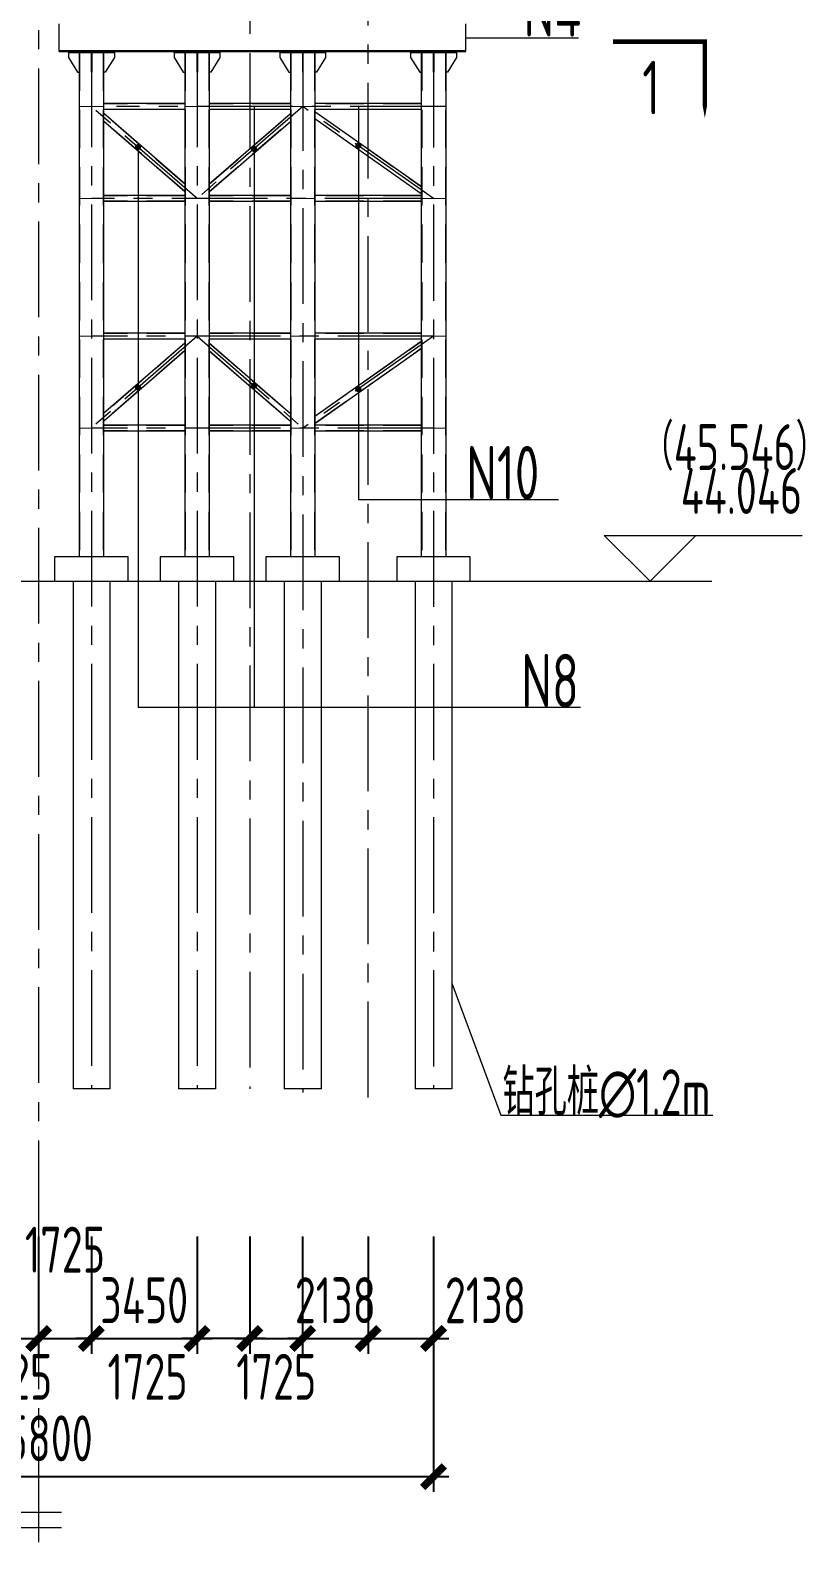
# Model space of a CAD drawing. Extents: x -2876908 to 633791, y -1383861 to 872234.
# Drawn here: x -1176051 to -1150742, y -778793 to -728903 of the extents above; entities that cross this region are included whole.
import ezdxf
from ezdxf.enums import TextEntityAlignment as Align

# ---------------------------------------------------------------- set-up
doc = ezdxf.new("R2010")
doc.units = 0
doc.header["$LTSCALE"] = 5
doc.header["$MEASUREMENT"] = 0
for name, pattern in [('CENTER', [2, 1.25, -0.25, 0.25, -0.25]), ('DASH', [0.35, 0.25, -0.1]), ('DASHED', [0.75, 0.5, -0.25])]:
    doc.linetypes.add(name, pattern=pattern)
doc.layers.get('0').update_dxf_attribs({"linetype": 'CONTINUOUS', "lineweight": 25})
doc.layers.get('DEFPOINTS').update_dxf_attribs({"color": 35, "linetype": 'CONTINUOUS', "lineweight": 13})
for name, color, linetype, lineweight in [('3中心线', 6, 'CENTER', 18), ('4虚线', 2, 'DASHED', 18), ('5标注', 3, 'CONTINUOUS', 15), ('6文本', 7, 'CONTINUOUS', 15), ('7边界线', 8, 'CONTINUOUS', 15), ('8轮廓线', 4, 'CONTINUOUS', 15), ('DIM', 3, 'CONTINUOUS', 0), ('REIND', 1, 'CONTINUOUS', 0), ('THIN', 7, 'CONTINUOUS', 0)]:
    doc.layers.add(name, color=color, linetype=linetype, lineweight=lineweight)
doc.styles.add('TSSD_Dimension', font='tssdeng.shx', dxfattribs={"width": 0.7, "bigfont": 'hztxt.shx'})
doc.styles.add('TSSD_NORM', font='tssdeng.shx', dxfattribs={"width": 0.7, "bigfont": 'hztxt.shx'})
doc.dimstyles.new('TSSD_100_100', dxfattribs={"dimtxt": 300, "dimasz": 100, "dimexe": 100, "dimexo": 250, "dimgap": 100, "dimtad": 1, "dimdec": 0, "dimzin": 0, "dimdsep": 46, "dimtxsty": 'TSSD_Dimension', "dimblk": 'ARCHTICK', "dimblk1": 'ARCHTICK', "dimblk2": 'ARCHTICK', "dimcen": 0, "dimdle": 100, "dimclrt": 7, "dimadec": 0, "dimazin": 0, "dimtfac": 1, "dimtdec": 0, "dimtix": 1, "dimtmove": 2, "dimatfit": 3, "dimfxl": 1, "dimtolj": 1, "dimtzin": 0, "dimarcsym": 0})

# ---------------------------------------------------------------- blocks, each defined once
blk = doc.blocks.new('_ArchTick')
at = {"color": 0, "linetype": 'ByBlock', "const_width": 0.5}
blk.add_lwpolyline([(-0.707, -0.707), (0.707, 0.707)], dxfattribs=at)
blk = doc.blocks.new('*D2102')
at = {"layer": 'DEFPOINTS', "color": 0, "transparency": 16777216}
for p in [(-1188689, -767034), (-1162889, -767034), (-1162889, -776122)]:
    blk.add_point(p, dxfattribs=at)
at = {"layer": 'DIM', "color": 0, "lineweight": -2, "transparency": 16777216}
for p, q in [((-1188689, -768284), (-1188689, -776622)), ((-1162889, -768284), (-1162889, -776622)), ((-1189189, -776122), (-1162389, -776122))]:
    blk.add_line(p, q, dxfattribs=at)
at = {"layer": 'DIM', "color": 0, "lineweight": -2, "transparency": 16777216, "xscale": 500, "yscale": 500, "zscale": 500, "rotation": 180}
blk.add_blockref('_ArchTick', (-1188689, -776122), dxfattribs=at)
at = {"layer": 'DIM', "color": 0, "lineweight": -2, "transparency": 16777216, "xscale": 500, "yscale": 500, "zscale": 500}
blk.add_blockref('_ArchTick', (-1162889, -776122), dxfattribs=at)
at = {"layer": 'DIM', "color": 7, "transparency": 16777216, "insert": (-1175789, -774872), "char_height": 1500, "attachment_point": 5, "style": 'TSSD_Dimension'}
blk.add_mtext('\\A1;25800', dxfattribs=at)
blk = doc.blocks.new('*D2141')
at = {"layer": 'DEFPOINTS', "color": 0, "transparency": 16777216}
for p in [(-1177514, -767034), (-1175789, -767034), (-1175789, -771612)]:
    blk.add_point(p, dxfattribs=at)
at = {"layer": 'DIM', "color": 0, "lineweight": -2, "transparency": 16777216}
for p, q in [((-1177514, -768284), (-1177514, -772112)), ((-1175789, -768284), (-1175789, -772112)), ((-1178014, -771612), (-1175289, -771612))]:
    blk.add_line(p, q, dxfattribs=at)
at = {"layer": 'DIM', "color": 0, "lineweight": -2, "transparency": 16777216, "xscale": 500, "yscale": 500, "zscale": 500, "rotation": 180}
blk.add_blockref('_ArchTick', (-1177514, -771612), dxfattribs=at)
at = {"layer": 'DIM', "color": 0, "lineweight": -2, "transparency": 16777216, "xscale": 500, "yscale": 500, "zscale": 500}
blk.add_blockref('_ArchTick', (-1175789, -771612), dxfattribs=at)
at = {"layer": 'DIM', "color": 7, "transparency": 16777216, "insert": (-1176651, -772862), "char_height": 1500, "attachment_point": 5, "style": 'TSSD_Dimension'}
blk.add_mtext('\\A1;1725', dxfattribs=at)
blk = doc.blocks.new('*D2142')
at = {"layer": 'DEFPOINTS', "color": 0, "transparency": 16777216}
for p in [(-1175789, -767034), (-1174064, -767034), (-1174064, -771612)]:
    blk.add_point(p, dxfattribs=at)
at = {"layer": 'DIM', "color": 0, "lineweight": -2, "transparency": 16777216}
for p, q in [((-1175789, -768284), (-1175789, -772112)), ((-1174064, -768284), (-1174064, -772112)), ((-1176289, -771612), (-1173564, -771612))]:
    blk.add_line(p, q, dxfattribs=at)
at = {"layer": 'DIM', "color": 0, "lineweight": -2, "transparency": 16777216, "xscale": 500, "yscale": 500, "zscale": 500, "rotation": 180}
blk.add_blockref('_ArchTick', (-1175789, -771612), dxfattribs=at)
at = {"layer": 'DIM', "color": 0, "lineweight": -2, "transparency": 16777216, "xscale": 500, "yscale": 500, "zscale": 500}
blk.add_blockref('_ArchTick', (-1174064, -771612), dxfattribs=at)
at = {"layer": 'DIM', "color": 7, "transparency": 16777216, "insert": (-1174926, -768712), "char_height": 1500, "attachment_point": 5, "style": 'TSSD_Dimension'}
blk.add_mtext('\\A1;1725', dxfattribs=at)
blk = doc.blocks.new('*D2143')
at = {"layer": 'DEFPOINTS', "color": 0, "transparency": 16777216}
for p in [(-1174064, -767034), (-1170614, -767034), (-1170614, -771612)]:
    blk.add_point(p, dxfattribs=at)
at = {"layer": 'DIM', "color": 0, "lineweight": -2, "transparency": 16777216}
for p, q in [((-1174064, -768284), (-1174064, -772112)), ((-1170614, -768284), (-1170614, -772112)), ((-1174064, -771612), (-1174564, -771612)), ((-1174064, -771612), (-1170614, -771612)), ((-1170614, -771612), (-1170114, -771612))]:
    blk.add_line(p, q, dxfattribs=at)
at = {"layer": 'DIM', "color": 0, "lineweight": -2, "transparency": 16777216, "xscale": 500, "yscale": 500, "zscale": 500}
blk.add_blockref('_ArchTick', (-1174064, -771612), dxfattribs=at)
at = {"layer": 'DIM', "color": 0, "lineweight": -2, "transparency": 16777216, "xscale": 500, "yscale": 500, "zscale": 500, "rotation": 180}
blk.add_blockref('_ArchTick', (-1170614, -771612), dxfattribs=at)
at = {"layer": 'DIM', "color": 7, "transparency": 16777216, "insert": (-1172339, -770362), "char_height": 1500, "attachment_point": 5, "style": 'TSSD_Dimension'}
blk.add_mtext('\\A1;3450', dxfattribs=at)
blk = doc.blocks.new('*D2144')
at = {"layer": 'DEFPOINTS', "color": 0, "transparency": 16777216}
for p in [(-1170614, -767034), (-1168889, -767034), (-1170614, -771612)]:
    blk.add_point(p, dxfattribs=at)
at = {"layer": 'DIM', "color": 0, "lineweight": -2, "transparency": 16777216}
for p, q in [((-1170614, -768284), (-1170614, -772112)), ((-1168889, -768284), (-1168889, -772112)), ((-1168389, -771612), (-1171114, -771612))]:
    blk.add_line(p, q, dxfattribs=at)
at = {"layer": 'DIM', "color": 0, "lineweight": -2, "transparency": 16777216, "xscale": 500, "yscale": 500, "zscale": 500, "rotation": 180}
blk.add_blockref('_ArchTick', (-1170614, -771612), dxfattribs=at)
at = {"layer": 'DIM', "color": 0, "lineweight": -2, "transparency": 16777216, "xscale": 500, "yscale": 500, "zscale": 500}
blk.add_blockref('_ArchTick', (-1168889, -771612), dxfattribs=at)
at = {"layer": 'DIM', "color": 7, "transparency": 16777216, "insert": (-1172227, -772862), "char_height": 1500, "attachment_point": 5, "style": 'TSSD_Dimension'}
blk.add_mtext('\\A1;1725', dxfattribs=at)
blk = doc.blocks.new('*D2276')
at = {"layer": 'DEFPOINTS', "color": 0, "transparency": 16777216}
for p in [(-1168889, -767034), (-1167164, -767034), (-1167164, -771612)]:
    blk.add_point(p, dxfattribs=at)
at = {"layer": 'DIM', "color": 0, "lineweight": -2, "transparency": 16777216}
for p, q in [((-1168889, -768284), (-1168889, -772112)), ((-1167164, -768284), (-1167164, -772112)), ((-1169389, -771612), (-1166664, -771612))]:
    blk.add_line(p, q, dxfattribs=at)
at = {"layer": 'DIM', "color": 0, "lineweight": -2, "transparency": 16777216, "xscale": 500, "yscale": 500, "zscale": 500, "rotation": 180}
blk.add_blockref('_ArchTick', (-1168889, -771612), dxfattribs=at)
at = {"layer": 'DIM', "color": 0, "lineweight": -2, "transparency": 16777216, "xscale": 500, "yscale": 500, "zscale": 500}
blk.add_blockref('_ArchTick', (-1167164, -771612), dxfattribs=at)
at = {"layer": 'DIM', "color": 7, "transparency": 16777216, "insert": (-1168026, -772862), "char_height": 1500, "attachment_point": 5, "style": 'TSSD_Dimension'}
blk.add_mtext('\\A1;1725', dxfattribs=at)
blk = doc.blocks.new('*D2277')
at = {"layer": 'DEFPOINTS', "color": 0, "transparency": 16777216}
for p in [(-1167164, -767034), (-1165026, -767034), (-1165026, -771612)]:
    blk.add_point(p, dxfattribs=at)
at = {"layer": 'DIM', "color": 0, "lineweight": -2, "transparency": 16777216}
for p, q in [((-1167164, -768284), (-1167164, -772112)), ((-1165026, -768284), (-1165026, -772112)), ((-1167164, -771612), (-1167664, -771612)), ((-1167164, -771612), (-1165026, -771612)), ((-1165026, -771612), (-1164526, -771612))]:
    blk.add_line(p, q, dxfattribs=at)
at = {"layer": 'DIM', "color": 0, "lineweight": -2, "transparency": 16777216, "xscale": 500, "yscale": 500, "zscale": 500}
blk.add_blockref('_ArchTick', (-1167164, -771612), dxfattribs=at)
at = {"layer": 'DIM', "color": 0, "lineweight": -2, "transparency": 16777216, "xscale": 500, "yscale": 500, "zscale": 500, "rotation": 180}
blk.add_blockref('_ArchTick', (-1165026, -771612), dxfattribs=at)
at = {"layer": 'DIM', "color": 7, "transparency": 16777216, "insert": (-1166095, -770362), "char_height": 1500, "attachment_point": 5, "style": 'TSSD_Dimension'}
blk.add_mtext('\\A1;2138', dxfattribs=at)
blk = doc.blocks.new('*D2278')
at = {"layer": 'DEFPOINTS', "color": 0, "transparency": 16777216}
for p in [(-1165026, -767034), (-1162889, -767034), (-1162889, -771612)]:
    blk.add_point(p, dxfattribs=at)
at = {"layer": 'DIM', "color": 0, "lineweight": -2, "transparency": 16777216}
for p, q in [((-1165026, -768284), (-1165026, -772112)), ((-1162889, -768284), (-1162889, -772112)), ((-1165526, -771612), (-1162389, -771612))]:
    blk.add_line(p, q, dxfattribs=at)
at = {"layer": 'DIM', "color": 0, "lineweight": -2, "transparency": 16777216, "xscale": 500, "yscale": 500, "zscale": 500, "rotation": 180}
blk.add_blockref('_ArchTick', (-1165026, -771612), dxfattribs=at)
at = {"layer": 'DIM', "color": 0, "lineweight": -2, "transparency": 16777216, "xscale": 500, "yscale": 500, "zscale": 500}
blk.add_blockref('_ArchTick', (-1162889, -771612), dxfattribs=at)
at = {"layer": 'DIM', "color": 7, "transparency": 16777216, "insert": (-1161194, -770362), "char_height": 1500, "attachment_point": 5, "style": 'TSSD_Dimension'}
blk.add_mtext('\\A1;2138', dxfattribs=at)

msp = doc.modelspace()

# ---------------------------------------------------------------- linework, layer by layer
at = {"layer": '3中心线', "ltscale": 500}
for p, q in [((-1175788.608, -705140.828), (-1175788.608, -778793.036)), ((-1165026.111, -763736.512), (-1165026.111, -720789.076)), ((-1168888.611, -724636.067), (-1168888.611, -763459.412)), ((-1174063.611, -729586.067), (-1174063.611, -763459.412)), ((-1170613.611, -729586.067), (-1170613.611, -763459.412)), ((-1167163.611, -729702.629), (-1167163.611, -763575.974)), ((-1162888.611, -729586.067), (-1162888.611, -763459.412)), ((-1162888.611, -729600.525), (-1162888.611, -763459.412)), ((-1170613.611, -734386.067), (-1174063.611, -731386.067)), ((-1162488.611, -731386.067), (-1173238.611, -731386.067)), ((-1167155.335, -731386.067), (-1170613.611, -734386.067)), ((-1162888.611, -734386.067), (-1167155.335, -731386.067)), ((-1163313.611, -734386.067), (-1174063.611, -734386.067)), ((-1162888.611, -738886.067), (-1174063.611, -738886.067)), ((-1170613.611, -738886.067), (-1174063.611, -741886.067)), ((-1170613.611, -738886.067), (-1167155.335, -741886.067)), ((-1162888.611, -738886.067), (-1167155.335, -741886.067)), ((-1162888.611, -741886.067), (-1174063.611, -741886.067))]:
    msp.add_line(p, q, dxfattribs=at)
at = {"layer": '4虚线', "ltscale": 500}
for p, q in [((-1174451.611, -729616.067), (-1174451.611, -746086.067)), ((-1173675.611, -729616.067), (-1173675.611, -746086.067)), ((-1171001.611, -729616.067), (-1171001.611, -746086.067)), ((-1170225.611, -729616.067), (-1170225.611, -746086.067)), ((-1167551.611, -729616.067), (-1167551.611, -746086.067)), ((-1166775.611, -729616.067), (-1166775.611, -746086.067)), ((-1163276.611, -729616.067), (-1163276.611, -746086.067)), ((-1162500.611, -729616.067), (-1162500.611, -746086.067)), ((-1171013.611, -731295.067), (-1173663.611, -731295.067)), ((-1167563.611, -731295.067), (-1170213.611, -731295.067)), ((-1163288.611, -731295.067), (-1166763.611, -731295.067)), ((-1171013.611, -731477.067), (-1173663.611, -731477.067)), ((-1171013.611, -733917.648), (-1173663.611, -731613.3)), ((-1171013.611, -734158.833), (-1173663.611, -731854.486)), ((-1167563.611, -731477.067), (-1170213.611, -731477.067)), ((-1170213.611, -733918.604), (-1167563.611, -731619.771)), ((-1170213.611, -734159.542), (-1167563.611, -731860.708)), ((-1163288.611, -731477.067), (-1166763.611, -731477.067)), ((-1166763.611, -731550.252), (-1163288.611, -733993.578)), ((-1171013.611, -734295.067), (-1173663.611, -734295.067)), ((-1167563.611, -734295.067), (-1170213.611, -734295.067)), ((-1163288.611, -734295.067), (-1166763.611, -734295.067)), ((-1171013.611, -734477.067), (-1173663.611, -734477.067)), ((-1167563.611, -734477.067), (-1170213.611, -734477.067)), ((-1163288.611, -734477.067), (-1166763.611, -734477.067)), ((-1171013.611, -738795.067), (-1173663.611, -738795.067)), ((-1167563.611, -738795.067), (-1170213.611, -738795.067)), ((-1163288.611, -738795.067), (-1166763.611, -738795.067)), ((-1171013.611, -738977.067), (-1173663.611, -738977.067)), ((-1171013.611, -739113.3), (-1173663.611, -741417.648)), ((-1171013.611, -739354.486), (-1173663.611, -741658.833)), ((-1167563.611, -738977.067), (-1170213.611, -738977.067)), ((-1170213.611, -739112.592), (-1167563.611, -741411.425)), ((-1170213.611, -739353.529), (-1167563.611, -741652.362)), ((-1163288.611, -738977.067), (-1166763.611, -738977.067)), ((-1166763.611, -741499.397), (-1163288.611, -739056.07)), ((-1166763.611, -741721.882), (-1163288.611, -739278.555)), ((-1171013.611, -741795.067), (-1173663.611, -741795.067)), ((-1167563.611, -741795.067), (-1170213.611, -741795.067)), ((-1163288.611, -741795.067), (-1166763.611, -741795.067)), ((-1171013.611, -741977.067), (-1173663.611, -741977.067)), ((-1167563.611, -741977.067), (-1170213.611, -741977.067)), ((-1163288.611, -741977.067), (-1166763.611, -741977.067))]:
    msp.add_line(p, q, dxfattribs=at)
at = {"layer": '5标注'}
for p, q in [((-1161838.611, -729136.067), (-1158156.816, -729136.067)), ((-1168750.641, -731386.067), (-1168750.641, -751009.563)), ((-1165343.119, -731391.182), (-1165343.119, -744218.582)), ((-1172541.284, -732709.829), (-1172541.284, -751009.563)), ((-1165343.119, -744218.582), (-1158808.941, -744218.582)), ((-1158087.251, -751009.563), (-1172541.284, -751009.563)), ((-1160692.006, -764318.612), (-1153762.459, -764318.612))]:
    msp.add_line(p, q, dxfattribs=at)
at = {"layer": '5标注', "flags": 128}
msp.add_lwpolyline([(-1157027.87, -729265.223, 150, 150, 0), (-1154027.87, -729265.223, 150, 150, 0), (-1154027.87, -730765.223, 350, 0, 0), (-1154027.87, -731765.223, 0, 0, 0)], format="xyseb", dxfattribs=at)
at = {"layer": '5标注', "linetype": 'DASH', "ltscale": 100, "const_width": 30, "flags": 128}
for points in [[(-1173663.611, -731386.067), (-1174463.611, -731386.067)], [(-1170213.611, -731386.067), (-1171013.611, -731386.067)], [(-1166763.611, -731386.067), (-1167563.611, -731386.067)], [(-1162488.611, -731386.067), (-1163288.611, -731386.067)], [(-1162488.611, -731386.067), (-1163288.611, -731386.067)], [(-1173663.611, -734386.067), (-1174463.611, -734386.067)], [(-1170213.611, -734386.067), (-1171013.611, -734386.067)], [(-1166763.611, -734386.067), (-1167563.611, -734386.067)], [(-1162488.611, -734386.067), (-1163288.611, -734386.067)], [(-1162488.611, -734386.067), (-1163288.611, -734386.067)], [(-1173663.611, -738886.067), (-1174463.611, -738886.067)], [(-1170213.611, -738886.067), (-1171013.611, -738886.067)], [(-1166763.611, -738886.067), (-1167563.611, -738886.067)], [(-1162488.611, -738886.067), (-1163288.611, -738886.067)], [(-1162488.611, -738886.067), (-1163288.611, -738886.067)], [(-1173663.611, -741886.067), (-1174463.611, -741886.067)], [(-1170213.611, -741886.067), (-1171013.611, -741886.067)], [(-1166763.611, -741886.067), (-1167563.611, -741886.067)], [(-1162488.611, -741886.067), (-1163288.611, -741886.067)], [(-1162488.611, -741886.067), (-1163288.611, -741886.067)]]:
    msp.add_lwpolyline(points, dxfattribs=at)
at = {"layer": '5标注'}
msp.add_lwpolyline([(-1162288.611, -760005.608), (-1160692.006, -764318.612)], dxfattribs=at)
at = {"layer": '7边界线'}
msp.add_line((-1190443.97, -746886.067), (-1153800.206, -746886.067), dxfattribs=at)
at = {"layer": '8轮廓线'}
for p, q in [((-1175113.611, -729586.067), (-1175113.611, -728686.067)), ((-1161838.611, -729586.067), (-1161838.611, -728686.067)), ((-1175113.611, -729556.067), (-1161838.611, -729556.067)), ((-1175113.611, -729586.067), (-1161838.611, -729586.067)), ((-1174813.611, -729616.067), (-1174813.611, -729586.067)), ((-1173313.611, -729586.067), (-1174813.611, -729586.067)), ((-1174813.611, -729616.067), (-1173313.611, -729616.067)), ((-1174813.611, -729616.067), (-1174813.611, -729786.067)), ((-1174813.611, -729786.067), (-1174513.315, -730266.067)), ((-1173663.611, -729586.067), (-1174463.611, -729586.067)), ((-1174463.611, -729616.067), (-1174463.611, -746086.067)), ((-1174073.611, -729616.067), (-1174073.611, -730266.067)), ((-1174053.611, -729616.067), (-1174053.611, -730266.067)), ((-1173663.611, -729616.067), (-1173663.611, -746086.067)), ((-1173313.611, -729786.067), (-1173613.611, -730266.067)), ((-1173313.611, -729616.067), (-1173313.611, -729586.067)), ((-1173313.611, -729616.067), (-1173313.611, -729786.067)), ((-1171363.611, -729616.067), (-1171363.611, -729586.067)), ((-1169863.611, -729586.067), (-1171363.611, -729586.067)), ((-1171363.611, -729616.067), (-1169863.611, -729616.067)), ((-1171363.611, -729616.067), (-1171363.611, -729786.067)), ((-1171363.611, -729786.067), (-1171063.315, -730266.067)), ((-1170213.611, -729586.067), (-1171013.611, -729586.067)), ((-1171013.611, -729616.067), (-1171013.611, -746086.067)), ((-1170623.611, -729616.067), (-1170623.611, -730266.067)), ((-1170603.611, -729616.067), (-1170603.611, -730266.067)), ((-1170213.611, -729616.067), (-1170213.611, -746086.067)), ((-1169863.611, -729786.067), (-1170163.611, -730266.067)), ((-1169863.611, -729616.067), (-1169863.611, -729586.067)), ((-1169863.611, -729616.067), (-1169863.611, -729786.067)), ((-1167913.611, -729616.067), (-1167913.611, -729586.067)), ((-1166413.611, -729586.067), (-1167913.611, -729586.067)), ((-1167913.611, -729616.067), (-1166413.611, -729616.067)), ((-1167913.611, -729616.067), (-1167913.611, -729786.067)), ((-1167913.611, -729786.067), (-1167613.315, -730266.067)), ((-1166763.611, -729586.067), (-1167563.611, -729586.067)), ((-1167563.611, -729616.067), (-1167563.611, -746086.067)), ((-1167173.611, -729616.067), (-1167173.611, -730266.067)), ((-1167153.611, -729616.067), (-1167153.611, -730266.067)), ((-1166763.611, -729616.067), (-1166763.611, -746086.067)), ((-1166413.611, -729786.067), (-1166713.611, -730266.067)), ((-1166413.611, -729616.067), (-1166413.611, -729586.067)), ((-1166413.611, -729616.067), (-1166413.611, -729786.067)), ((-1163638.611, -729616.067), (-1163638.611, -729586.067)), ((-1162138.611, -729586.067), (-1163638.611, -729586.067)), ((-1163638.611, -729616.067), (-1162138.611, -729616.067)), ((-1163638.611, -729616.067), (-1163638.611, -729786.067)), ((-1163638.611, -729786.067), (-1163338.315, -730266.067)), ((-1162488.611, -729586.067), (-1163288.611, -729586.067)), ((-1163288.611, -729616.067), (-1163288.611, -746086.067)), ((-1162898.611, -729616.067), (-1162898.611, -730266.067)), ((-1162878.611, -729616.067), (-1162878.611, -730266.067)), ((-1162488.611, -729616.067), (-1162488.611, -746086.067)), ((-1162138.611, -729786.067), (-1162438.611, -730266.067)), ((-1162138.611, -729616.067), (-1162138.611, -729586.067)), ((-1162138.611, -729616.067), (-1162138.611, -729786.067)), ((-1174513.315, -730266.067), (-1174463.611, -730266.067)), ((-1174073.611, -730266.067), (-1174053.611, -730266.067)), ((-1173613.611, -730266.067), (-1173663.611, -730266.067)), ((-1171063.315, -730266.067), (-1171013.611, -730266.067)), ((-1170623.611, -730266.067), (-1170603.611, -730266.067)), ((-1170163.611, -730266.067), (-1170213.611, -730266.067)), ((-1167613.315, -730266.067), (-1167563.611, -730266.067)), ((-1167173.611, -730266.067), (-1167153.611, -730266.067)), ((-1166713.611, -730266.067), (-1166763.611, -730266.067)), ((-1163338.315, -730266.067), (-1163288.611, -730266.067)), ((-1162898.611, -730266.067), (-1162878.611, -730266.067)), ((-1162438.611, -730266.067), (-1162488.611, -730266.067)), ((-1171013.611, -731289.067), (-1173663.611, -731289.067)), ((-1167563.611, -731289.067), (-1170213.611, -731289.067)), ((-1163288.611, -731289.067), (-1166763.611, -731289.067)), ((-1171013.611, -731483.067), (-1173663.611, -731483.067)), ((-1171013.611, -733909.697), (-1173663.611, -731605.349)), ((-1171013.611, -734166.785), (-1173663.611, -731862.437)), ((-1167563.611, -731483.067), (-1170213.611, -731483.067)), ((-1170213.611, -733910.661), (-1167563.611, -731611.828)), ((-1170213.611, -734167.485), (-1167563.611, -731868.651)), ((-1163288.611, -731483.067), (-1166763.611, -731483.067)), ((-1166763.611, -731542.917), (-1163288.611, -733986.243)), ((-1166763.611, -731780.071), (-1163288.611, -734223.398)), ((-1171013.611, -734289.067), (-1173663.611, -734289.067)), ((-1167563.611, -734289.067), (-1170213.611, -734289.067)), ((-1163288.611, -734289.067), (-1166763.611, -734289.067)), ((-1171013.611, -734483.067), (-1173663.611, -734483.067)), ((-1167563.611, -734483.067), (-1170213.611, -734483.067)), ((-1163288.611, -734483.067), (-1166763.611, -734483.067)), ((-1171013.611, -738789.067), (-1173663.611, -738789.067)), ((-1167563.611, -738789.067), (-1170213.611, -738789.067)), ((-1163288.611, -738789.067), (-1166763.611, -738789.067)), ((-1171013.611, -738983.067), (-1173663.611, -738983.067)), ((-1171013.611, -739105.349), (-1173663.611, -741409.697)), ((-1171013.611, -739362.437), (-1173663.611, -741666.785)), ((-1167563.611, -738983.067), (-1170213.611, -738983.067)), ((-1170213.611, -739104.649), (-1167563.611, -741403.482)), ((-1170213.611, -739361.472), (-1167563.611, -741660.305)), ((-1163288.611, -738983.067), (-1166763.611, -738983.067)), ((-1166763.611, -741492.062), (-1163288.611, -739048.736)), ((-1166763.611, -741729.217), (-1163288.611, -739285.89)), ((-1171013.611, -741789.067), (-1173663.611, -741789.067)), ((-1167563.611, -741789.067), (-1170213.611, -741789.067)), ((-1163288.611, -741789.067), (-1166763.611, -741789.067)), ((-1171013.611, -741983.067), (-1173663.611, -741983.067)), ((-1167563.611, -741983.067), (-1170213.611, -741983.067)), ((-1163288.611, -741983.067), (-1166763.611, -741983.067)), ((-1174663.611, -746886.067), (-1174663.611, -763459.412)), ((-1173463.611, -746886.067), (-1173463.611, -763459.412)), ((-1171213.611, -746886.067), (-1171213.611, -763459.412)), ((-1170013.611, -746886.067), (-1170013.611, -763459.412)), ((-1167763.611, -746886.067), (-1167763.611, -763459.412)), ((-1166563.611, -746886.067), (-1166563.611, -763459.412)), ((-1163488.611, -746886.067), (-1163488.611, -763459.412)), ((-1162288.611, -746886.067), (-1162288.611, -763459.412)), ((-1173463.611, -763459.412), (-1174663.611, -763459.412)), ((-1170013.611, -763459.412), (-1171213.611, -763459.412)), ((-1166563.611, -763459.412), (-1167763.611, -763459.412)), ((-1162288.611, -763459.412), (-1163488.611, -763459.412))]:
    msp.add_line(p, q, dxfattribs=at)
for points in [[(-1172863.611, -746886.067), (-1172863.611, -746086.067), (-1175263.611, -746086.067), (-1175263.611, -746886.067)], [(-1169413.611, -746886.067), (-1169413.611, -746086.067), (-1171813.611, -746086.067), (-1171813.611, -746886.067)], [(-1165963.611, -746886.067), (-1165963.611, -746086.067), (-1168363.611, -746086.067), (-1168363.611, -746886.067)], [(-1161688.611, -746886.067), (-1161688.611, -746086.067), (-1164088.611, -746086.067), (-1164088.611, -746886.067)]]:
    msp.add_lwpolyline(points, close=True, dxfattribs=at)
at = {"layer": 'REIND', "const_width": 100}
for points in [[(-1172491.284, -732709.829, -1), (-1172591.284, -732709.829, -1)], [(-1168700.641, -732769.97, -1), (-1168800.641, -732769.97, -1)], [(-1165293.119, -732660.264, -1), (-1165393.119, -732660.264, -1)], [(-1172491.284, -740562.304, -1), (-1172591.284, -740562.304, -1)], [(-1168700.641, -740502.163, -1), (-1168800.641, -740502.163, -1)], [(-1165293.119, -740611.869, -1), (-1165393.119, -740611.869, -1)]]:
    msp.add_lwpolyline(points, format="xyb", close=True, dxfattribs=at)
at = {"layer": 'THIN'}
for p, q in [((-1155819.143, -746886.067), (-1157319.143, -745386.067)), ((-1157319.143, -745386.067), (-1154319.143, -745386.067)), ((-1155819.143, -746886.067), (-1154319.143, -745386.067)), ((-1154319.143, -745386.067), (-1150852.797, -745386.067)), ((-1161458.733, -746886.067), (-1154319.143, -746886.067)), ((-1175038.608, -777293.036), (-1176538.608, -777293.036)), ((-1175038.608, -777793.036), (-1176538.608, -777793.036))]:
    msp.add_line(p, q, dxfattribs=at)

# ---------------------------------------------------------------- texts
at = {"layer": '5标注', "color": 7, "char_height": 1750, "style": 'TSSD_NORM'}
for s, insert, attachment_point in [('N4', (-1158067.254, -729103.567), 9), ('N10', (-1161823.469, -744218.582), 7), ('N8', (-1158140.501, -751009.563), 9)]:
    msp.add_mtext(s, dxfattribs=dict(at, insert=insert, attachment_point=attachment_point))
at = {"layer": '6文本', "style": 'TSSD_NORM', "width": 0.7}
msp.add_text('1', height=1750, dxfattribs=at).set_placement((-1155777.87, -730765.223), align=Align.MIDDLE_CENTER)
at = {"layer": 'DIM', "color": 7, "style": 'TSSD_Dimension', "width": 0.7}
for s, p in [('（45.546）', (-1150012.733, -743703.961)), ('44.046', (-1150852.797, -745136.067))]:
    msp.add_text(s, height=1500, dxfattribs=at).set_placement(p, align=Align.BOTTOM_RIGHT)
msp.add_text('钻孔桩∅1.2m', height=1500, dxfattribs=at).set_placement((-1160636.231, -764318.612))

# ---------------------------------------------------------------- dimensions: what is measured, and where the dimension line sits
at = {"layer": 'DIM'}
for base, p1, p2, picture, middle in [((-1162888.611, -776121.592), (-1188688.605, -767033.956), (-1162888.611, -767033.956), '*D2102', (-1175788.608, -774871.592)), ((-1170613.611, -771612.017), (-1174063.611, -767033.956), (-1170613.611, -767033.956), '*D2143', (-1172338.611, -770362.017)), ((-1165026.110892523, -771612.016680304), (-1167163.610892523, -767033.956159994), (-1165026.110892523, -767033.956159994), '*D2277', (-1166094.860892523, -770362.016680304))]:
    dim = msp.add_linear_dim(base=base, p1=p1, p2=p2, dimstyle='TSSD_100_100', override={"dimtxt": 1500, "dimasz": 500, "dimexe": 500, "dimexo": 1250, "dimgap": 500, "dimdle": 500}, dxfattribs=at)
    dim.commit()
    dim.dimension.update_dxf_attribs({"geometry": picture, "text_midpoint": middle})
for base, p1, p2, picture, middle in [((-1175788.608, -771612.017), (-1177513.605, -767033.956), (-1175788.608, -767033.956), '*D2141', (-1176651.106, -772862.017)), ((-1174063.611, -771612.017), (-1175788.608, -767033.956), (-1174063.611, -767033.956), '*D2142', (-1174926.109, -768712.017)), ((-1167163.611, -771612.017), (-1168888.611, -767033.956), (-1167163.611, -767033.956), '*D2276', (-1168026.111, -772862.017)), ((-1162888.610892522, -771612.016680304), (-1165026.110892523, -767033.956159994), (-1162888.610892522, -767033.956159994), '*D2278', (-1161194.380123291, -770362.016680304))]:
    dim = msp.add_linear_dim(base=base, p1=p1, p2=p2, dimstyle='TSSD_100_100', override={"dimtxt": 1500, "dimasz": 500, "dimexe": 500, "dimexo": 1250, "dimgap": 500, "dimdle": 500}, dxfattribs=at)
    dim.commit()
    dim.dimension.update_dxf_attribs({"geometry": picture, "text_midpoint": middle, "dimtype": 160})
dim = msp.add_linear_dim(base=(-1170613.611, -771612.017), p1=(-1168888.611, -767033.956), p2=(-1170613.611, -767033.956), angle=180, dimstyle='TSSD_100_100', override={"dimtxt": 1500, "dimasz": 500, "dimexe": 500, "dimexo": 1250, "dimgap": 500, "dimdle": 500}, dxfattribs=at)
dim.commit()
dim.dimension.update_dxf_attribs({"geometry": '*D2144', "text_midpoint": (-1172227.072, -772862.017), "dimtype": 160})

doc.saveas('drawing.dxf')
